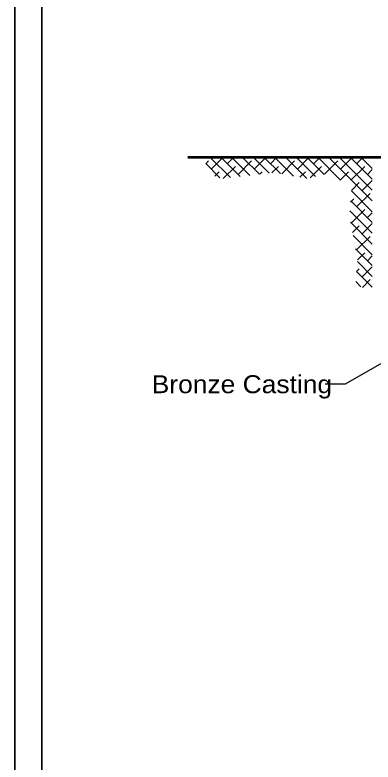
# Model space of a CAD drawing. Extents: x 36 to 71.4, y 0.7 to 22.7.
# Drawn here: x 55.12 to 58.05, y 5.14 to 11.26 of the extents above; entities that cross this region are included whole.
import ezdxf

# ---------------------------------------------------------------- set-up
doc = ezdxf.new("R2010")
doc.units = 0
doc.header["$LTSCALE"] = 0.059
doc.layers.add('1', color=7, linetype='Continuous', lineweight=35)
doc.layers.add('3', color=7, linetype='Continuous', lineweight=35)

msp = doc.modelspace()

# ---------------------------------------------------------------- linework, layer by layer
at = {"layer": '1', "lineweight": 53}
for p, q in [((57.0055, 10.09158), (56.53542, 10.09158)), ((58.94508, 10.09158), (57.0055, 10.09158))]:
    msp.add_line(p, q, dxfattribs=at)
at = {"layer": '1'}
for p, q in [((56.68067, 10.04025), (56.70317, 10.06283)), ((56.79775, 9.924), (56.68067, 10.04117)), ((56.884, 9.92625), (56.71867, 10.09158)), ((56.72525, 9.9965), (56.82033, 10.09158)), ((56.96325, 9.93533), (56.807, 10.09158)), ((56.85783, 10.04075), (56.90867, 10.09158)), ((57.0425, 9.9445), (56.89542, 10.09158)), ((56.94625, 9.95233), (57.05675, 10.06283)), ((57.12167, 9.95367), (56.98383, 10.09158)), ((56.99042, 10.08492), (56.99708, 10.09158)), ((57.20092, 9.96283), (57.07217, 10.09158)), ((57.07883, 9.9965), (57.17383, 10.09158)), ((57.29308, 9.959), (57.16058, 10.09158)), ((57.21142, 10.04075), (57.26225, 10.09158)), ((57.40192, 9.93867), (57.249, 10.09158)), ((57.30442, 9.95692), (57.41033, 10.06283)), ((57.51067, 9.91825), (57.33733, 10.09158)), ((57.344, 10.08492), (57.35067, 10.09158)), ((57.58167, 9.93567), (57.42575, 10.09158)), ((57.43242, 9.9965), (57.52742, 10.09158)), ((57.65233, 9.95333), (57.51417, 10.09158)), ((57.565, 10.04075), (57.61583, 10.09158)), ((57.78725, 9.90683), (57.6025, 10.09158)), ((57.655, 9.954), (57.76383, 10.06283)), ((58.04675, 9.73575), (57.69092, 10.09158)), ((57.69758, 10.08492), (57.70417, 10.09158)), ((58.04675, 9.82417), (57.77933, 10.09158)), ((57.78592, 9.9965), (57.881, 10.09158)), ((58.04675, 9.9125), (57.86767, 10.09158)), ((57.9185, 10.04075), (57.96933, 10.09158)), ((58.04675, 10.00092), (57.95608, 10.09158)), ((58.04675, 10.08933), (58.0445, 10.09158)), ((56.82492, 9.91942), (56.92417, 10.01858)), ((57.22458, 9.9655), (57.27775, 10.01858)), ((57.53717, 9.9245), (57.63125, 10.01858)), ((57.87433, 9.90817), (57.98483, 10.01858)), ((58.00692, 9.95233), (58.04675, 9.99208)), ((56.75658, 9.93942), (56.79158, 9.97442)), ((57.12467, 9.954), (57.14517, 9.97442)), ((57.45325, 9.929), (57.49867, 9.97442)), ((57.78583, 9.908), (57.85225, 9.97442)), ((57.876, 9.82142), (57.94058, 9.886)), ((57.96275, 9.81975), (58.04675, 9.90375)), ((58.04675, 9.64733), (57.87583, 9.81825)), ((57.9185, 9.68717), (58.029, 9.79767)), ((57.86925, 9.72625), (57.89642, 9.75342)), ((58.04675, 9.559), (57.86992, 9.73575)), ((58.04675, 9.47058), (57.864, 9.65325)), ((57.87433, 9.55458), (57.98483, 9.66508)), ((58.00692, 9.59875), (58.04675, 9.63858)), ((58.04675, 9.38217), (57.86833, 9.56058)), ((57.96275, 9.46617), (58.04675, 9.55017)), ((57.88442, 9.47625), (57.94058, 9.5325)), ((58.04675, 9.29383), (57.88917, 9.45133)), ((57.9185, 9.33358), (58.029, 9.44408)), ((58.04675, 9.20542), (57.90992, 9.34217)), ((57.92683, 9.2535), (57.98483, 9.3115)), ((58.00692, 9.24525), (58.04675, 9.285)), ((58.04675, 9.117), (57.92558, 9.23817)), ((57.96275, 9.11267), (58.04675, 9.19667)), ((58.04675, 9.02867), (57.91875, 9.15658)), ((57.91883, 9.15717), (57.94058, 9.17892)), ((57.95442, 9.0325), (57.912, 9.075)), ((57.96558, 9.02708), (58.029, 9.0905))]:
    msp.add_line(p, q, dxfattribs=at)
at = {"layer": '3'}
for p, q in [((55.1165, 1.184), (55.1165, 22.184)), ((55.33833, 22.184), (55.33833, 1.184))]:
    msp.add_line(p, q, dxfattribs=at)
at = {"layer": '3', "lineweight": 25}
msp.add_lwpolyline([(59.49142, 9.18758), (57.824, 8.23392), (57.66108, 8.23392)], dxfattribs=at)

# ---------------------------------------------------------------- texts
at = {"layer": '3', "width": 1.1}
msp.add_text('Bronze Casting', height=0.1471, dxfattribs=at).set_placement((56.23825, 8.16033))

doc.saveas('drawing.dxf')
